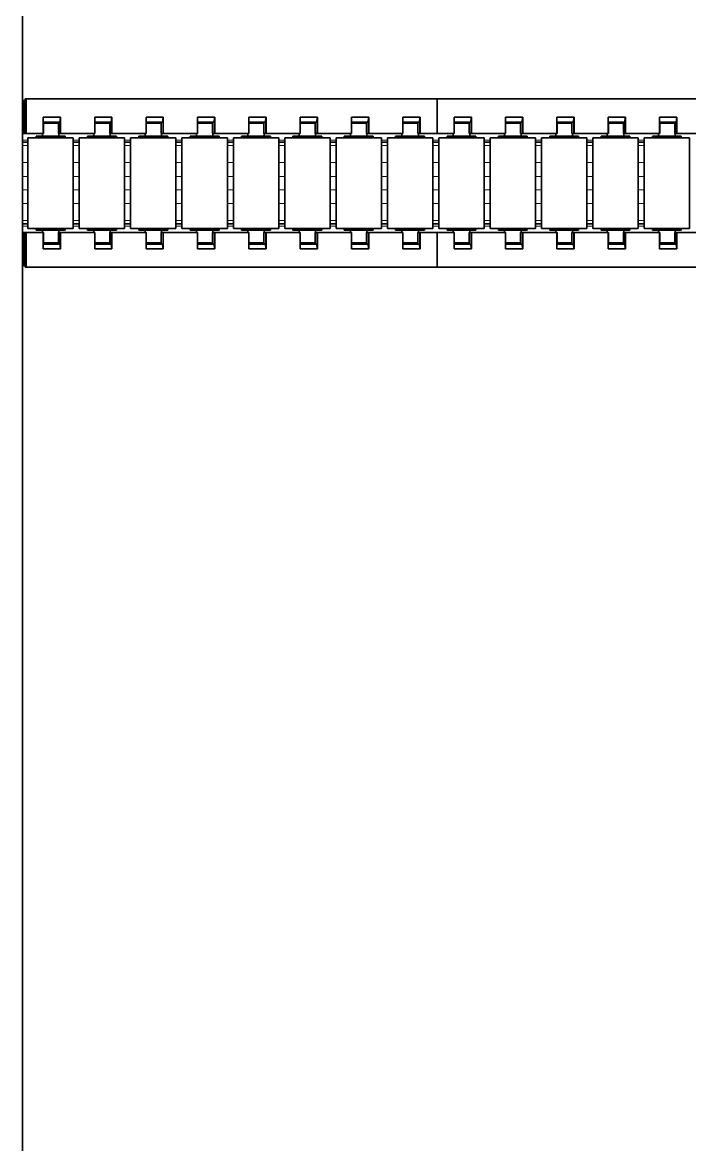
# Model space of a CAD drawing. Header units: inches. Extents: x 185496 to 352137, y 107182 to 179410.
# Drawn here: x 244430.2 to 244592, y 155092 to 155363.9 of the extents above; entities that cross this region are included whole.
import ezdxf

# ---------------------------------------------------------------- set-up
doc = ezdxf.new("R2010")
doc.units = ezdxf.units.IN
doc.header["$MEASUREMENT"] = 0

# ---------------------------------------------------------------- blocks, each defined once
blk = doc.blocks.new('liaojia')
at = {"color": 7, "lineweight": 35, "ltscale": 0.249049}
for p, q in [((799665.87, -280442.42), (799665.87, -280542.04)), ((799706.67, -280542.04), (799706.67, -280442.42)), ((799665.87, -280542.04), (799665.87, -280641.66)), ((799706.67, -280641.66), (799706.67, -280542.04))]:
    blk.add_line(p, q, dxfattribs=at)
at = {"color": 7, "lineweight": 35, "ltscale": 0.020671}
for p, q in [((799674.27, -280475.64), (799674.27, -280483.91)), ((799698.27, -280483.91), (799698.27, -280475.64)), ((799674.27, -280488.1), (799674.27, -280496.36)), ((799698.27, -280496.36), (799698.27, -280488.1)), ((799674.27, -280500.55), (799674.27, -280508.82)), ((799698.27, -280508.82), (799698.27, -280500.55)), ((799674.27, -280513), (799674.27, -280521.27)), ((799698.27, -280521.27), (799698.27, -280513)), ((799674.27, -280525.45), (799674.27, -280533.72)), ((799698.27, -280533.72), (799698.27, -280525.45)), ((799674.27, -280550.36), (799674.27, -280558.63)), ((799698.27, -280558.63), (799698.27, -280550.36)), ((799674.27, -280562.81), (799674.27, -280571.08)), ((799698.27, -280571.08), (799698.27, -280562.81)), ((799674.27, -280575.26), (799674.27, -280583.53)), ((799698.27, -280583.53), (799698.27, -280575.26)), ((799674.27, -280587.72), (799674.27, -280595.98)), ((799698.27, -280595.98), (799698.27, -280587.72)), ((799674.27, -280600.17), (799674.27, -280608.44)), ((799698.27, -280608.44), (799698.27, -280600.17)), ((799674.27, -280612.62), (799674.27, -280620.89)), ((799698.27, -280620.89), (799698.27, -280612.62)), ((799674.27, -280625.07), (799674.27, -280633.34)), ((799698.27, -280633.34), (799698.27, -280625.07))]:
    blk.add_line(p, q, dxfattribs=at)
at = {"color": 7, "lineweight": 35, "ltscale": 0.012551}
for p, q in [((799675.27, -280485.86), (799675.27, -280480.84)), ((799697.27, -280480.84), (799697.27, -280485.86)), ((799675.27, -280498.31), (799675.27, -280493.29)), ((799697.27, -280493.29), (799697.27, -280498.31)), ((799675.27, -280610.38), (799675.27, -280605.36)), ((799697.27, -280605.36), (799697.27, -280610.38)), ((799675.27, -280622.83), (799675.27, -280617.81)), ((799697.27, -280617.81), (799697.27, -280622.83))]:
    blk.add_line(p, q, dxfattribs=at)
at = {"color": 7, "lineweight": 35, "ltscale": 0.055}
for p, q in [((799675.27, -280480.84), (799697.27, -280480.84)), ((799675.27, -280491.84), (799697.27, -280491.84)), ((799675.27, -280493.29), (799697.27, -280493.29)), ((799675.27, -280504.29), (799697.27, -280504.29)), ((799675.27, -280505.74), (799697.27, -280505.74)), ((799675.27, -280516.74), (799697.27, -280516.74)), ((799675.27, -280518.19), (799697.27, -280518.19)), ((799675.27, -280529.19), (799697.27, -280529.19)), ((799675.27, -280530.64), (799697.27, -280530.64)), ((799675.27, -280541.64), (799697.27, -280541.64)), ((799675.27, -280543.1), (799697.27, -280543.1)), ((799675.27, -280554.1), (799697.27, -280554.1)), ((799675.27, -280555.55), (799697.27, -280555.55)), ((799675.27, -280566.55), (799697.27, -280566.55)), ((799675.27, -280568), (799697.27, -280568)), ((799675.27, -280579), (799697.27, -280579)), ((799675.27, -280580.45), (799697.27, -280580.45)), ((799675.27, -280591.45), (799697.27, -280591.45)), ((799675.27, -280592.91), (799697.27, -280592.91)), ((799675.27, -280603.91), (799697.27, -280603.91)), ((799675.27, -280605.36), (799697.27, -280605.36)), ((799675.27, -280616.36), (799697.27, -280616.36)), ((799675.27, -280617.81), (799697.27, -280617.81)), ((799675.27, -280628.81), (799697.27, -280628.81)), ((799675.27, -280630.26), (799697.27, -280630.26)), ((799675.27, -280641.26), (799697.27, -280641.26))]:
    blk.add_line(p, q, dxfattribs=at)
at = {"color": 7, "lineweight": 35, "ltscale": 0.007987}
for p, q in [((799674.87, -280486.03), (799674.87, -280482.84)), ((799697.67, -280482.84), (799697.67, -280486.03)), ((799674.87, -280498.48), (799674.87, -280495.29)), ((799697.67, -280495.29), (799697.67, -280498.48)), ((799674.87, -280510.94), (799674.87, -280507.74)), ((799697.67, -280507.74), (799697.67, -280510.94)), ((799674.87, -280523.39), (799674.87, -280520.19)), ((799697.67, -280520.19), (799697.67, -280523.39)), ((799674.87, -280535.84), (799674.87, -280532.65)), ((799697.67, -280532.65), (799697.67, -280535.84)), ((799674.87, -280548.29), (799674.87, -280545.1)), ((799697.67, -280545.1), (799697.67, -280548.29)), ((799674.87, -280560.74), (799674.87, -280557.55)), ((799697.67, -280557.55), (799697.67, -280560.74)), ((799674.87, -280573.2), (799674.87, -280570)), ((799697.67, -280570), (799697.67, -280573.2)), ((799674.87, -280585.65), (799674.87, -280582.45)), ((799697.67, -280582.45), (799697.67, -280585.65)), ((799674.87, -280598.1), (799674.87, -280594.91)), ((799697.67, -280594.91), (799697.67, -280598.1)), ((799674.87, -280610.55), (799674.87, -280607.36)), ((799697.67, -280607.36), (799697.67, -280610.55)), ((799674.87, -280623.01), (799674.87, -280619.81)), ((799697.67, -280619.81), (799697.67, -280623.01))]:
    blk.add_line(p, q, dxfattribs=at)
at = {"color": 7, "lineweight": 35, "ltscale": 0.000999832}
for p, q in [((799674.87, -280482.84), (799675.27, -280482.84)), ((799674.87, -280489.84), (799675.27, -280489.84)), ((799674.87, -280495.29), (799675.27, -280495.29)), ((799674.87, -280502.29), (799675.27, -280502.29)), ((799674.87, -280507.74), (799675.27, -280507.74)), ((799674.87, -280514.74), (799675.27, -280514.74)), ((799674.87, -280520.19), (799675.27, -280520.19)), ((799674.87, -280527.19), (799675.27, -280527.19)), ((799674.87, -280532.65), (799675.27, -280532.65)), ((799674.87, -280539.65), (799675.27, -280539.65)), ((799674.87, -280545.1), (799675.27, -280545.1)), ((799674.87, -280552.1), (799675.27, -280552.1)), ((799674.87, -280557.55), (799675.27, -280557.55)), ((799674.87, -280564.55), (799675.27, -280564.55)), ((799674.87, -280570), (799675.27, -280570)), ((799674.87, -280577), (799675.27, -280577)), ((799674.87, -280582.45), (799675.27, -280582.45)), ((799674.87, -280589.45), (799675.27, -280589.45)), ((799674.87, -280594.91), (799675.27, -280594.91)), ((799674.87, -280601.91), (799675.27, -280601.91)), ((799674.87, -280607.36), (799675.27, -280607.36)), ((799674.87, -280614.36), (799675.27, -280614.36)), ((799674.87, -280619.81), (799675.27, -280619.81)), ((799674.87, -280626.81), (799675.27, -280626.81)), ((799674.87, -280632.26), (799675.27, -280632.26)), ((799674.87, -280639.26), (799675.27, -280639.26))]:
    blk.add_line(p, q, dxfattribs=at)
at = {"color": 7, "lineweight": 35, "ltscale": 0.001}
for p, q in [((799697.27, -280482.84), (799697.67, -280482.84)), ((799697.27, -280489.84), (799697.67, -280489.84)), ((799697.27, -280495.29), (799697.67, -280495.29)), ((799697.27, -280502.29), (799697.67, -280502.29)), ((799697.27, -280507.74), (799697.67, -280507.74)), ((799697.27, -280514.74), (799697.67, -280514.74)), ((799697.27, -280520.19), (799697.67, -280520.19)), ((799697.27, -280527.19), (799697.67, -280527.19)), ((799697.27, -280532.65), (799697.67, -280532.65)), ((799697.27, -280539.65), (799697.67, -280539.65)), ((799697.27, -280545.1), (799697.67, -280545.1)), ((799697.27, -280552.1), (799697.67, -280552.1)), ((799697.27, -280557.55), (799697.67, -280557.55)), ((799697.27, -280564.55), (799697.67, -280564.55)), ((799697.27, -280570), (799697.67, -280570)), ((799697.27, -280577), (799697.67, -280577)), ((799697.27, -280582.45), (799697.67, -280582.45)), ((799697.27, -280589.45), (799697.67, -280589.45)), ((799697.27, -280594.91), (799697.67, -280594.91)), ((799697.27, -280601.91), (799697.67, -280601.91)), ((799697.27, -280607.36), (799697.67, -280607.36)), ((799697.27, -280614.36), (799697.67, -280614.36)), ((799697.27, -280619.81), (799697.67, -280619.81)), ((799697.27, -280626.81), (799697.67, -280626.81)), ((799697.27, -280632.26), (799697.67, -280632.26)), ((799697.27, -280639.26), (799697.67, -280639.26))]:
    blk.add_line(p, q, dxfattribs=at)
at = {"color": 7, "lineweight": 35, "ltscale": 0.002965}
for p, q in [((799670.31, -280483.91), (799671.47, -280484.13)), ((799701.07, -280484.13), (799702.24, -280483.91)), ((799670.31, -280496.36), (799671.47, -280496.58)), ((799701.07, -280496.58), (799702.24, -280496.36)), ((799670.31, -280508.82), (799671.47, -280509.03)), ((799701.07, -280509.03), (799702.24, -280508.82)), ((799670.31, -280521.27), (799671.47, -280521.49)), ((799701.07, -280521.49), (799702.24, -280521.27)), ((799670.31, -280533.72), (799671.47, -280533.94)), ((799701.07, -280533.94), (799702.24, -280533.72)), ((799670.31, -280546.17), (799671.47, -280546.39)), ((799701.07, -280546.39), (799702.24, -280546.17)), ((799670.31, -280558.63), (799671.47, -280558.84)), ((799701.07, -280558.84), (799702.24, -280558.63)), ((799670.31, -280571.08), (799671.47, -280571.3)), ((799701.07, -280571.3), (799702.24, -280571.08)), ((799670.31, -280583.53), (799671.47, -280583.75)), ((799701.07, -280583.75), (799702.24, -280583.53)), ((799670.31, -280595.98), (799671.47, -280596.2)), ((799701.07, -280596.2), (799702.24, -280595.98)), ((799670.31, -280608.44), (799671.47, -280608.65)), ((799701.07, -280608.65), (799702.24, -280608.44)), ((799670.31, -280620.89), (799671.47, -280621.11)), ((799701.07, -280621.11), (799702.24, -280620.89)), ((799670.31, -280633.34), (799671.47, -280633.56)), ((799701.07, -280633.56), (799702.24, -280633.34))]:
    blk.add_line(p, q, dxfattribs=at)
at = {"color": 7, "lineweight": 35, "ltscale": 0.009914}
for p, q in [((799670.31, -280483.91), (799674.27, -280483.91)), ((799698.27, -280483.91), (799702.24, -280483.91)), ((799674.27, -280488.1), (799670.31, -280488.1)), ((799702.24, -280488.1), (799698.27, -280488.1)), ((799670.31, -280496.36), (799674.27, -280496.36)), ((799698.27, -280496.36), (799702.24, -280496.36)), ((799674.27, -280500.55), (799670.31, -280500.55)), ((799702.24, -280500.55), (799698.27, -280500.55)), ((799670.31, -280508.82), (799674.27, -280508.82)), ((799698.27, -280508.82), (799702.24, -280508.82)), ((799674.27, -280513), (799670.31, -280513)), ((799702.24, -280513), (799698.27, -280513)), ((799670.31, -280521.27), (799674.27, -280521.27)), ((799698.27, -280521.27), (799702.24, -280521.27)), ((799674.27, -280525.45), (799670.31, -280525.45)), ((799702.24, -280525.45), (799698.27, -280525.45)), ((799670.31, -280533.72), (799674.27, -280533.72)), ((799698.27, -280533.72), (799702.24, -280533.72)), ((799674.27, -280537.91), (799670.31, -280537.91)), ((799702.24, -280537.91), (799698.27, -280537.91)), ((799670.31, -280546.17), (799674.27, -280546.17)), ((799698.27, -280546.17), (799702.24, -280546.17)), ((799674.27, -280550.36), (799670.31, -280550.36)), ((799702.24, -280550.36), (799698.27, -280550.36)), ((799670.31, -280558.63), (799674.27, -280558.63)), ((799698.27, -280558.63), (799702.24, -280558.63)), ((799674.27, -280562.81), (799670.31, -280562.81)), ((799702.24, -280562.81), (799698.27, -280562.81)), ((799670.31, -280571.08), (799674.27, -280571.08)), ((799698.27, -280571.08), (799702.24, -280571.08)), ((799674.27, -280575.26), (799670.31, -280575.26)), ((799702.24, -280575.26), (799698.27, -280575.26)), ((799670.31, -280583.53), (799674.27, -280583.53)), ((799698.27, -280583.53), (799702.24, -280583.53)), ((799674.27, -280587.72), (799670.31, -280587.72)), ((799702.24, -280587.72), (799698.27, -280587.72)), ((799670.31, -280595.98), (799674.27, -280595.98)), ((799698.27, -280595.98), (799702.24, -280595.98)), ((799674.27, -280600.17), (799670.31, -280600.17)), ((799702.24, -280600.17), (799698.27, -280600.17)), ((799670.31, -280608.44), (799674.27, -280608.44)), ((799698.27, -280608.44), (799702.24, -280608.44)), ((799674.27, -280612.62), (799670.31, -280612.62)), ((799702.24, -280612.62), (799698.27, -280612.62)), ((799670.31, -280620.89), (799674.27, -280620.89)), ((799698.27, -280620.89), (799702.24, -280620.89)), ((799674.27, -280625.07), (799670.31, -280625.07)), ((799702.24, -280625.07), (799698.27, -280625.07)), ((799670.31, -280633.34), (799674.27, -280633.34)), ((799698.27, -280633.34), (799702.24, -280633.34)), ((799674.27, -280637.53), (799670.31, -280637.53)), ((799702.24, -280637.53), (799698.27, -280637.53))]:
    blk.add_line(p, q, dxfattribs=at)
at = {"color": 7, "lineweight": 35, "ltscale": 0.01046}
for p, q in [((799670.31, -280488.1), (799670.31, -280483.91)), ((799702.24, -280483.91), (799702.24, -280488.1)), ((799670.31, -280500.55), (799670.31, -280496.36)), ((799702.24, -280496.36), (799702.24, -280500.55)), ((799670.31, -280513), (799670.31, -280508.82)), ((799702.24, -280508.82), (799702.24, -280513)), ((799670.31, -280525.45), (799670.31, -280521.27)), ((799702.24, -280521.27), (799702.24, -280525.45)), ((799670.31, -280537.91), (799670.31, -280533.72)), ((799702.24, -280533.72), (799702.24, -280537.91)), ((799670.31, -280550.36), (799670.31, -280546.17)), ((799702.24, -280546.17), (799702.24, -280550.36)), ((799670.31, -280562.81), (799670.31, -280558.63)), ((799702.24, -280558.63), (799702.24, -280562.81)), ((799670.31, -280575.26), (799670.31, -280571.08)), ((799702.24, -280571.08), (799702.24, -280575.26)), ((799670.31, -280587.72), (799670.31, -280583.53)), ((799702.24, -280583.53), (799702.24, -280587.72)), ((799670.31, -280600.17), (799670.31, -280595.98)), ((799702.24, -280595.98), (799702.24, -280600.17)), ((799670.31, -280612.62), (799670.31, -280608.44)), ((799702.24, -280608.44), (799702.24, -280612.62)), ((799670.31, -280625.07), (799670.31, -280620.89)), ((799702.24, -280620.89), (799702.24, -280625.07)), ((799670.31, -280637.53), (799670.31, -280633.34)), ((799702.24, -280633.34), (799702.24, -280637.53))]:
    blk.add_line(p, q, dxfattribs=at)
at = {"color": 7, "lineweight": 35, "ltscale": 0.007}
for p, q in [((799671.47, -280483.99), (799674.27, -280483.99)), ((799671.47, -280484.44), (799674.27, -280484.44)), ((799698.27, -280483.99), (799701.07, -280483.99)), ((799701.07, -280484.44), (799698.27, -280484.44)), ((799671.47, -280488.08), (799674.27, -280488.08)), ((799701.07, -280488.08), (799698.27, -280488.08)), ((799671.47, -280496.44), (799674.27, -280496.44)), ((799671.47, -280496.89), (799674.27, -280496.89)), ((799698.27, -280496.44), (799701.07, -280496.44)), ((799701.07, -280496.89), (799698.27, -280496.89)), ((799671.47, -280500.53), (799674.27, -280500.53)), ((799701.07, -280500.53), (799698.27, -280500.53)), ((799671.47, -280508.89), (799674.27, -280508.89)), ((799671.47, -280509.35), (799674.27, -280509.35)), ((799698.27, -280508.89), (799701.07, -280508.89)), ((799701.07, -280509.35), (799698.27, -280509.35)), ((799671.47, -280512.98), (799674.27, -280512.98)), ((799701.07, -280512.98), (799698.27, -280512.98)), ((799671.47, -280521.34), (799674.27, -280521.34)), ((799698.27, -280521.34), (799701.07, -280521.34)), ((799671.47, -280521.8), (799674.27, -280521.8)), ((799701.07, -280521.8), (799698.27, -280521.8)), ((799671.47, -280525.44), (799674.27, -280525.44)), ((799701.07, -280525.44), (799698.27, -280525.44)), ((799671.47, -280533.8), (799674.27, -280533.8)), ((799671.47, -280534.25), (799674.27, -280534.25)), ((799698.27, -280533.8), (799701.07, -280533.8)), ((799701.07, -280534.25), (799698.27, -280534.25)), ((799671.47, -280537.89), (799674.27, -280537.89)), ((799698.27, -280537.89), (799701.07, -280537.89)), ((799671.47, -280546.25), (799674.27, -280546.25)), ((799674.27, -280546.7), (799671.47, -280546.7)), ((799698.27, -280546.25), (799701.07, -280546.25)), ((799701.07, -280546.7), (799698.27, -280546.7)), ((799671.47, -280550.34), (799674.27, -280550.34)), ((799701.07, -280550.34), (799698.27, -280550.34)), ((799671.47, -280558.7), (799674.27, -280558.7)), ((799671.47, -280559.16), (799674.27, -280559.16)), ((799698.27, -280558.7), (799701.07, -280558.7)), ((799701.07, -280559.16), (799698.27, -280559.16)), ((799671.47, -280562.79), (799674.27, -280562.79)), ((799701.07, -280562.79), (799698.27, -280562.79)), ((799671.47, -280571.15), (799674.27, -280571.15)), ((799671.47, -280571.61), (799674.27, -280571.61)), ((799698.27, -280571.15), (799701.07, -280571.15)), ((799701.07, -280571.61), (799698.27, -280571.61)), ((799671.47, -280575.25), (799674.27, -280575.25)), ((799701.07, -280575.25), (799698.27, -280575.25)), ((799671.47, -280583.61), (799674.27, -280583.61)), ((799671.47, -280584.06), (799674.27, -280584.06)), ((799698.27, -280583.61), (799701.07, -280583.61)), ((799701.07, -280584.06), (799698.27, -280584.06)), ((799671.47, -280587.7), (799674.27, -280587.7)), ((799701.07, -280587.7), (799698.27, -280587.7)), ((799671.47, -280596.06), (799674.27, -280596.06)), ((799671.47, -280596.51), (799674.27, -280596.51)), ((799698.27, -280596.06), (799701.07, -280596.06)), ((799701.07, -280596.51), (799698.27, -280596.51)), ((799671.47, -280600.15), (799674.27, -280600.15)), ((799701.07, -280600.15), (799698.27, -280600.15)), ((799671.47, -280608.51), (799674.27, -280608.51)), ((799698.27, -280608.51), (799701.07, -280608.51)), ((799671.47, -280608.97), (799674.27, -280608.97)), ((799701.07, -280608.97), (799698.27, -280608.97)), ((799671.47, -280612.6), (799674.27, -280612.6)), ((799701.07, -280612.6), (799698.27, -280612.6)), ((799671.47, -280620.96), (799674.27, -280620.96)), ((799671.47, -280621.42), (799674.27, -280621.42)), ((799698.27, -280620.96), (799701.07, -280620.96)), ((799701.07, -280621.42), (799698.27, -280621.42)), ((799671.47, -280625.06), (799674.27, -280625.06)), ((799701.07, -280625.06), (799698.27, -280625.06)), ((799671.47, -280633.42), (799674.27, -280633.42)), ((799671.47, -280633.87), (799674.27, -280633.87)), ((799698.27, -280633.42), (799701.07, -280633.42)), ((799701.07, -280633.87), (799698.27, -280633.87)), ((799671.47, -280637.51), (799674.27, -280637.51)), ((799698.27, -280637.51), (799701.07, -280637.51))]:
    blk.add_line(p, q, dxfattribs=at)
at = {"color": 7, "lineweight": 35, "ltscale": 0.000893974}
for p, q in [((799671.47, -280484.34), (799671.47, -280483.99)), ((799701.07, -280483.99), (799701.07, -280484.34)), ((799671.47, -280521.7), (799671.47, -280521.34)), ((799701.07, -280521.34), (799701.07, -280521.7)), ((799671.47, -280596.42), (799671.47, -280596.06)), ((799701.07, -280596.06), (799701.07, -280596.42))]:
    blk.add_line(p, q, dxfattribs=at)
at = {"color": 7, "lineweight": 35, "ltscale": 0.000356865}
for p, q in [((799671.47, -280484.13), (799671.47, -280483.99)), ((799671.47, -280496.58), (799671.47, -280496.44)), ((799671.47, -280521.49), (799671.47, -280521.34)), ((799671.47, -280533.94), (799671.47, -280533.8)), ((799671.47, -280571.3), (799671.47, -280571.15)), ((799671.47, -280596.2), (799671.47, -280596.06))]:
    blk.add_line(p, q, dxfattribs=at)
at = {"color": 7, "lineweight": 35, "ltscale": 0.000537109}
for p, q in [((799671.47, -280484.13), (799671.47, -280484.34)), ((799671.47, -280509.03), (799671.47, -280509.25)), ((799671.47, -280521.49), (799671.47, -280521.7)), ((799671.47, -280546.61), (799671.47, -280546.39)), ((799671.47, -280558.84), (799671.47, -280559.06)), ((799671.47, -280583.75), (799671.47, -280583.96)), ((799671.47, -280596.2), (799671.47, -280596.42)), ((799671.47, -280608.65), (799671.47, -280608.87)), ((799671.47, -280621.11), (799671.47, -280621.32))]:
    blk.add_line(p, q, dxfattribs=at)
at = {"color": 7, "lineweight": 35, "ltscale": 0.009386}
for p, q in [((799671.47, -280484.34), (799671.47, -280488.1)), ((799701.07, -280488.1), (799701.07, -280484.34)), ((799671.47, -280496.8), (799671.47, -280500.55)), ((799701.07, -280500.55), (799701.07, -280496.8)), ((799671.47, -280509.25), (799671.47, -280513)), ((799701.07, -280513), (799701.07, -280509.25)), ((799671.47, -280521.7), (799671.47, -280525.46)), ((799701.07, -280525.46), (799701.07, -280521.7)), ((799671.47, -280534.15), (799671.47, -280537.91)), ((799701.07, -280537.91), (799701.07, -280534.15)), ((799671.47, -280546.61), (799671.47, -280550.36)), ((799701.07, -280550.36), (799701.07, -280546.61)), ((799671.47, -280559.06), (799671.47, -280562.81)), ((799701.07, -280562.81), (799701.07, -280559.06)), ((799671.47, -280571.51), (799671.47, -280575.27)), ((799701.07, -280575.27), (799701.07, -280571.51)), ((799671.47, -280583.96), (799671.47, -280587.72)), ((799701.07, -280587.72), (799701.07, -280583.96)), ((799671.47, -280596.42), (799671.47, -280600.17)), ((799701.07, -280600.17), (799701.07, -280596.42)), ((799671.47, -280608.87), (799671.47, -280612.62)), ((799701.07, -280612.62), (799701.07, -280608.87)), ((799671.47, -280621.32), (799671.47, -280625.08)), ((799701.07, -280625.08), (799701.07, -280621.32)), ((799671.47, -280633.77), (799671.47, -280637.53)), ((799701.07, -280637.53), (799701.07, -280633.77))]:
    blk.add_line(p, q, dxfattribs=at)
at = {"color": 7, "lineweight": 35, "ltscale": 0.005168}
for p, q in [((799671.77, -280486.51), (799671.77, -280484.44)), ((799671.77, -280498.96), (799671.77, -280496.89)), ((799671.77, -280511.41), (799671.77, -280509.35)), ((799671.77, -280523.87), (799671.77, -280521.8)), ((799671.77, -280536.32), (799671.77, -280534.25)), ((799671.77, -280548.77), (799671.77, -280546.7)), ((799671.77, -280561.22), (799671.77, -280559.16)), ((799671.77, -280573.68), (799671.77, -280571.61)), ((799671.77, -280586.13), (799671.77, -280584.06)), ((799671.77, -280598.58), (799671.77, -280596.51)), ((799671.77, -280611.03), (799671.77, -280608.97)), ((799671.77, -280623.49), (799671.77, -280621.42)), ((799671.77, -280635.94), (799671.77, -280633.87))]:
    blk.add_line(p, q, dxfattribs=at)
at = {"color": 7, "lineweight": 35, "ltscale": 0.004297}
for p, q in [((799671.77, -280486.16), (799671.77, -280484.44)), ((799700.77, -280484.44), (799700.77, -280486.16)), ((799671.77, -280498.61), (799671.77, -280496.89)), ((799700.77, -280496.89), (799700.77, -280498.61)), ((799671.77, -280511.07), (799671.77, -280509.35)), ((799700.77, -280509.35), (799700.77, -280511.07)), ((799671.77, -280523.52), (799671.77, -280521.8)), ((799700.77, -280521.8), (799700.77, -280523.52)), ((799671.77, -280535.97), (799671.77, -280534.25)), ((799700.77, -280534.25), (799700.77, -280535.97)), ((799671.77, -280548.42), (799671.77, -280546.7)), ((799700.77, -280546.7), (799700.77, -280548.42)), ((799671.77, -280560.88), (799671.77, -280559.16)), ((799700.77, -280559.16), (799700.77, -280560.88)), ((799671.77, -280573.33), (799671.77, -280571.61)), ((799700.77, -280571.61), (799700.77, -280573.33)), ((799671.77, -280585.78), (799671.77, -280584.06)), ((799700.77, -280584.06), (799700.77, -280585.78)), ((799671.77, -280598.23), (799671.77, -280596.51)), ((799700.77, -280596.51), (799700.77, -280598.23)), ((799671.77, -280610.69), (799671.77, -280608.97)), ((799700.77, -280608.97), (799700.77, -280610.69)), ((799671.77, -280623.14), (799671.77, -280621.42)), ((799700.77, -280621.42), (799700.77, -280623.14)), ((799671.77, -280635.59), (799671.77, -280633.87)), ((799700.77, -280633.87), (799700.77, -280635.59))]:
    blk.add_line(p, q, dxfattribs=at)
at = {"color": 7, "lineweight": 35, "ltscale": 0.004796}
for p, q in [((799671.77, -280488.08), (799671.77, -280486.16)), ((799700.77, -280486.16), (799700.77, -280488.08)), ((799671.77, -280500.53), (799671.77, -280498.61)), ((799700.77, -280498.61), (799700.77, -280500.53)), ((799671.77, -280525.44), (799671.77, -280523.52)), ((799700.77, -280523.52), (799700.77, -280525.44)), ((799671.77, -280537.89), (799671.77, -280535.97)), ((799700.77, -280535.97), (799700.77, -280537.89)), ((799671.77, -280550.34), (799671.77, -280548.42)), ((799700.77, -280548.42), (799700.77, -280550.34)), ((799671.77, -280562.79), (799671.77, -280560.88)), ((799700.77, -280560.88), (799700.77, -280562.79)), ((799671.77, -280575.25), (799671.77, -280573.33)), ((799700.77, -280573.33), (799700.77, -280575.25)), ((799671.77, -280587.7), (799671.77, -280585.78)), ((799700.77, -280585.78), (799700.77, -280587.7)), ((799671.77, -280600.15), (799671.77, -280598.23)), ((799700.77, -280598.23), (799700.77, -280600.15)), ((799671.77, -280637.51), (799671.77, -280635.59)), ((799700.77, -280635.59), (799700.77, -280637.51))]:
    blk.add_line(p, q, dxfattribs=at)
at = {"color": 7, "lineweight": 35, "ltscale": 0.000187874}
for p, q in [((799674.27, -280483.99), (799674.27, -280483.91)), ((799698.27, -280483.99), (799698.27, -280483.91)), ((799674.27, -280496.44), (799674.27, -280496.36)), ((799698.27, -280496.44), (799698.27, -280496.36)), ((799674.27, -280521.34), (799674.27, -280521.27)), ((799698.27, -280521.34), (799698.27, -280521.27)), ((799674.27, -280533.8), (799674.27, -280533.72)), ((799698.27, -280533.8), (799698.27, -280533.72)), ((799674.27, -280571.15), (799674.27, -280571.08)), ((799698.27, -280571.15), (799698.27, -280571.08)), ((799674.27, -280583.61), (799674.27, -280583.53)), ((799698.27, -280583.61), (799698.27, -280583.53)), ((799674.27, -280596.06), (799674.27, -280595.98)), ((799698.27, -280596.06), (799698.27, -280595.98))]:
    blk.add_line(p, q, dxfattribs=at)
at = {"color": 7, "lineweight": 35, "ltscale": 0.001138}
for p, q in [((799674.27, -280483.99), (799674.27, -280484.44)), ((799698.27, -280484.44), (799698.27, -280483.99)), ((799674.27, -280496.44), (799674.27, -280496.89)), ((799698.27, -280496.89), (799698.27, -280496.44)), ((799674.27, -280508.89), (799674.27, -280509.35)), ((799698.27, -280509.35), (799698.27, -280508.89)), ((799674.27, -280521.34), (799674.27, -280521.8)), ((799698.27, -280521.8), (799698.27, -280521.34)), ((799674.27, -280533.8), (799674.27, -280534.25)), ((799698.27, -280534.25), (799698.27, -280533.8)), ((799674.27, -280546.25), (799674.27, -280546.7)), ((799698.27, -280546.7), (799698.27, -280546.25)), ((799674.27, -280558.7), (799674.27, -280559.16)), ((799698.27, -280559.16), (799698.27, -280558.7)), ((799674.27, -280571.15), (799674.27, -280571.61)), ((799698.27, -280571.61), (799698.27, -280571.15)), ((799674.27, -280583.61), (799674.27, -280584.06)), ((799698.27, -280584.06), (799698.27, -280583.61)), ((799674.27, -280596.06), (799674.27, -280596.51)), ((799698.27, -280596.51), (799698.27, -280596.06)), ((799674.27, -280608.51), (799674.27, -280608.97)), ((799698.27, -280608.97), (799698.27, -280608.51)), ((799674.27, -280633.42), (799674.27, -280633.87)), ((799698.27, -280633.87), (799698.27, -280633.42))]:
    blk.add_line(p, q, dxfattribs=at)
at = {"color": 7, "lineweight": 35, "ltscale": 0.0015}
for p, q in [((799674.27, -280484.34), (799674.87, -280484.34)), ((799697.67, -280484.34), (799698.27, -280484.34)), ((799674.27, -280488.34), (799674.87, -280488.34)), ((799697.67, -280488.34), (799698.27, -280488.34)), ((799674.27, -280496.79), (799674.87, -280496.79)), ((799697.67, -280496.79), (799698.27, -280496.79)), ((799674.27, -280500.79), (799674.87, -280500.79)), ((799697.67, -280500.79), (799698.27, -280500.79)), ((799674.27, -280509.24), (799674.87, -280509.24)), ((799697.67, -280509.24), (799698.27, -280509.24)), ((799674.27, -280513.24), (799674.87, -280513.24)), ((799697.67, -280513.24), (799698.27, -280513.24)), ((799674.27, -280521.69), (799674.87, -280521.69)), ((799697.67, -280521.69), (799698.27, -280521.69)), ((799674.27, -280525.69), (799674.87, -280525.69)), ((799697.67, -280525.69), (799698.27, -280525.69)), ((799674.27, -280534.14), (799674.87, -280534.14)), ((799697.67, -280534.14), (799698.27, -280534.14)), ((799674.27, -280538.14), (799674.87, -280538.14)), ((799697.67, -280538.14), (799698.27, -280538.14)), ((799674.27, -280546.6), (799674.87, -280546.6)), ((799697.67, -280546.6), (799698.27, -280546.6)), ((799674.27, -280550.6), (799674.87, -280550.6)), ((799697.67, -280550.6), (799698.27, -280550.6)), ((799674.27, -280559.05), (799674.87, -280559.05)), ((799697.67, -280559.05), (799698.27, -280559.05)), ((799674.27, -280563.05), (799674.87, -280563.05)), ((799697.67, -280563.05), (799698.27, -280563.05)), ((799674.27, -280571.5), (799674.87, -280571.5)), ((799697.67, -280571.5), (799698.27, -280571.5)), ((799674.27, -280575.5), (799674.87, -280575.5)), ((799697.67, -280575.5), (799698.27, -280575.5)), ((799674.27, -280583.95), (799674.87, -280583.95)), ((799697.67, -280583.95), (799698.27, -280583.95)), ((799674.27, -280587.95), (799674.87, -280587.95)), ((799697.67, -280587.95), (799698.27, -280587.95)), ((799674.27, -280596.41), (799674.87, -280596.41)), ((799697.67, -280596.41), (799698.27, -280596.41)), ((799674.27, -280600.41), (799674.87, -280600.41)), ((799697.67, -280600.41), (799698.27, -280600.41)), ((799674.27, -280608.86), (799674.87, -280608.86)), ((799697.67, -280608.86), (799698.27, -280608.86)), ((799674.27, -280612.86), (799674.87, -280612.86)), ((799697.67, -280612.86), (799698.27, -280612.86)), ((799674.27, -280621.31), (799674.87, -280621.31)), ((799697.67, -280621.31), (799698.27, -280621.31)), ((799674.27, -280625.31), (799674.87, -280625.31)), ((799697.67, -280625.31), (799698.27, -280625.31)), ((799674.27, -280633.76), (799674.87, -280633.76)), ((799697.67, -280633.76), (799698.27, -280633.76)), ((799674.27, -280637.76), (799674.87, -280637.76)), ((799697.67, -280637.76), (799698.27, -280637.76))]:
    blk.add_line(p, q, dxfattribs=at)
at = {"color": 7, "lineweight": 35, "ltscale": 0.009513}
for p, q in [((799674.87, -280489.84), (799674.87, -280486.03)), ((799697.67, -280489.84), (799697.67, -280486.03)), ((799674.87, -280502.29), (799674.87, -280498.48)), ((799697.67, -280502.29), (799697.67, -280498.48)), ((799674.87, -280514.74), (799674.87, -280510.94)), ((799697.67, -280514.74), (799697.67, -280510.94)), ((799674.87, -280527.19), (799674.87, -280523.39)), ((799697.67, -280527.19), (799697.67, -280523.39)), ((799674.87, -280539.65), (799674.87, -280535.84)), ((799697.67, -280539.65), (799697.67, -280535.84)), ((799674.87, -280552.1), (799674.87, -280548.29)), ((799697.67, -280552.1), (799697.67, -280548.29)), ((799674.87, -280564.55), (799674.87, -280560.74)), ((799697.67, -280564.55), (799697.67, -280560.74)), ((799674.87, -280577), (799674.87, -280573.2)), ((799697.67, -280577), (799697.67, -280573.2)), ((799674.87, -280589.45), (799674.87, -280585.65)), ((799697.67, -280589.45), (799697.67, -280585.65)), ((799674.87, -280601.91), (799674.87, -280598.1)), ((799697.67, -280601.91), (799697.67, -280598.1)), ((799674.87, -280614.36), (799674.87, -280610.55)), ((799697.67, -280614.36), (799697.67, -280610.55)), ((799674.87, -280626.81), (799674.87, -280623.01)), ((799697.67, -280626.81), (799697.67, -280623.01))]:
    blk.add_line(p, q, dxfattribs=at)
at = {"color": 7, "lineweight": 35, "ltscale": 0.014948}
for p, q in [((799675.27, -280491.84), (799675.27, -280485.86)), ((799697.27, -280485.86), (799697.27, -280491.84)), ((799675.27, -280504.29), (799675.27, -280498.31)), ((799697.27, -280498.31), (799697.27, -280504.29)), ((799675.27, -280516.74), (799675.27, -280510.76)), ((799697.27, -280510.76), (799697.27, -280516.74)), ((799675.27, -280529.19), (799675.27, -280523.21)), ((799697.27, -280523.21), (799697.27, -280529.19)), ((799675.27, -280541.64), (799675.27, -280535.67)), ((799697.27, -280535.67), (799697.27, -280541.64)), ((799675.27, -280554.1), (799675.27, -280548.12)), ((799697.27, -280548.12), (799697.27, -280554.1)), ((799675.27, -280566.55), (799675.27, -280560.57)), ((799697.27, -280560.57), (799697.27, -280566.55)), ((799675.27, -280579), (799675.27, -280573.02)), ((799697.27, -280573.02), (799697.27, -280579)), ((799675.27, -280591.45), (799675.27, -280585.48)), ((799697.27, -280585.48), (799697.27, -280591.45)), ((799675.27, -280603.91), (799675.27, -280597.93)), ((799697.27, -280597.93), (799697.27, -280603.91)), ((799675.27, -280616.36), (799675.27, -280610.38)), ((799697.27, -280610.38), (799697.27, -280616.36)), ((799675.27, -280628.81), (799675.27, -280622.83)), ((799697.27, -280622.83), (799697.27, -280628.81)), ((799675.27, -280641.26), (799675.27, -280635.29)), ((799697.27, -280635.29), (799697.27, -280641.26))]:
    blk.add_line(p, q, dxfattribs=at)
at = {"color": 7, "lineweight": 35, "ltscale": 0.000243568}
for p, q in [((799701.07, -280484.44), (799701.07, -280484.34)), ((799701.07, -280521.8), (799701.07, -280521.7))]:
    blk.add_line(p, q, dxfattribs=at)
at = {"color": 7, "lineweight": 13, "ltscale": 0.009093}
for p, q in [((799701.07, -280488.08), (799701.07, -280484.44)), ((799701.07, -280500.53), (799701.07, -280496.89)), ((799701.07, -280512.98), (799701.07, -280509.35)), ((799701.07, -280525.44), (799701.07, -280521.8)), ((799701.07, -280537.89), (799701.07, -280534.25)), ((799701.07, -280550.34), (799701.07, -280546.7)), ((799701.07, -280562.79), (799701.07, -280559.16)), ((799701.07, -280575.25), (799701.07, -280571.61)), ((799701.07, -280587.7), (799701.07, -280584.06)), ((799701.07, -280600.15), (799701.07, -280596.51)), ((799701.07, -280612.6), (799701.07, -280608.97)), ((799701.07, -280625.06), (799701.07, -280621.42)), ((799701.07, -280637.51), (799701.07, -280633.87))]:
    blk.add_line(p, q, dxfattribs=at)
at = {"color": 7, "lineweight": 35, "ltscale": 0.003925}
for p, q in [((799671.77, -280488.08), (799671.77, -280486.51)), ((799671.77, -280500.53), (799671.77, -280498.96)), ((799671.77, -280512.98), (799671.77, -280511.41)), ((799671.77, -280525.44), (799671.77, -280523.87)), ((799671.77, -280537.89), (799671.77, -280536.32)), ((799671.77, -280550.34), (799671.77, -280548.77)), ((799671.77, -280562.79), (799671.77, -280561.22)), ((799671.77, -280575.25), (799671.77, -280573.68)), ((799671.77, -280587.7), (799671.77, -280586.13)), ((799671.77, -280600.15), (799671.77, -280598.58)), ((799671.77, -280612.6), (799671.77, -280611.03)), ((799671.77, -280625.06), (799671.77, -280623.49)), ((799671.77, -280637.51), (799671.77, -280635.94))]:
    blk.add_line(p, q, dxfattribs=at)
at = {"color": 7, "lineweight": 35, "ltscale": 4.13895e-05}
for p, q in [((799674.27, -280488.08), (799674.27, -280488.1)), ((799698.27, -280488.1), (799698.27, -280488.08)), ((799701.07, -280488.08), (799701.07, -280488.1)), ((799674.27, -280525.44), (799674.27, -280525.45)), ((799698.27, -280525.45), (799698.27, -280525.44)), ((799701.07, -280525.44), (799701.07, -280525.45)), ((799674.27, -280550.34), (799674.27, -280550.36)), ((799698.27, -280550.36), (799698.27, -280550.34)), ((799701.07, -280550.34), (799701.07, -280550.36)), ((799674.27, -280587.7), (799674.27, -280587.72)), ((799698.27, -280587.72), (799698.27, -280587.7)), ((799701.07, -280587.7), (799701.07, -280587.72)), ((799674.27, -280600.15), (799674.27, -280600.17)), ((799698.27, -280600.17), (799698.27, -280600.15)), ((799701.07, -280600.15), (799701.07, -280600.17))]:
    blk.add_line(p, q, dxfattribs=at)
at = {"color": 7, "lineweight": 13, "ltscale": 0.003631}
for p, q in [((799675.87, -280493.29), (799675.87, -280491.84)), ((799677.19, -280493.29), (799677.19, -280491.84)), ((799681.31, -280493.29), (799681.31, -280491.84)), ((799684.67, -280493.29), (799684.67, -280491.84)), ((799687.88, -280493.29), (799687.88, -280491.84)), ((799691.24, -280493.29), (799691.24, -280491.84)), ((799695.36, -280493.29), (799695.36, -280491.84)), ((799696.67, -280493.29), (799696.67, -280491.84)), ((799675.87, -280505.74), (799675.87, -280504.29)), ((799677.19, -280505.74), (799677.19, -280504.29)), ((799681.31, -280505.74), (799681.31, -280504.29)), ((799684.67, -280505.74), (799684.67, -280504.29)), ((799687.88, -280505.74), (799687.88, -280504.29)), ((799691.24, -280505.74), (799691.24, -280504.29)), ((799695.36, -280505.74), (799695.36, -280504.29)), ((799696.67, -280505.74), (799696.67, -280504.29)), ((799675.87, -280518.19), (799675.87, -280516.74)), ((799677.19, -280518.19), (799677.19, -280516.74)), ((799681.31, -280518.19), (799681.31, -280516.74)), ((799684.67, -280518.19), (799684.67, -280516.74)), ((799687.88, -280518.19), (799687.88, -280516.74)), ((799691.24, -280518.19), (799691.24, -280516.74)), ((799695.36, -280518.19), (799695.36, -280516.74)), ((799696.67, -280518.19), (799696.67, -280516.74)), ((799675.87, -280530.64), (799675.87, -280529.19)), ((799677.19, -280530.64), (799677.19, -280529.19)), ((799681.31, -280530.64), (799681.31, -280529.19)), ((799684.67, -280530.64), (799684.67, -280529.19)), ((799687.88, -280530.64), (799687.88, -280529.19)), ((799691.24, -280530.64), (799691.24, -280529.19)), ((799695.36, -280530.64), (799695.36, -280529.19)), ((799696.67, -280530.64), (799696.67, -280529.19)), ((799675.87, -280543.1), (799675.87, -280541.64)), ((799677.19, -280543.1), (799677.19, -280541.64)), ((799681.31, -280543.1), (799681.31, -280541.64)), ((799684.67, -280543.1), (799684.67, -280541.64)), ((799687.88, -280543.1), (799687.88, -280541.64)), ((799691.24, -280543.1), (799691.24, -280541.64)), ((799695.36, -280543.1), (799695.36, -280541.64)), ((799696.67, -280543.1), (799696.67, -280541.64)), ((799675.87, -280555.55), (799675.87, -280554.1)), ((799677.19, -280555.55), (799677.19, -280554.1)), ((799681.31, -280555.55), (799681.31, -280554.1)), ((799684.67, -280555.55), (799684.67, -280554.1)), ((799687.88, -280555.55), (799687.88, -280554.1)), ((799691.24, -280555.55), (799691.24, -280554.1)), ((799695.36, -280555.55), (799695.36, -280554.1)), ((799696.67, -280555.55), (799696.67, -280554.1)), ((799675.87, -280568), (799675.87, -280566.55)), ((799677.19, -280568), (799677.19, -280566.55)), ((799681.31, -280568), (799681.31, -280566.55)), ((799684.67, -280568), (799684.67, -280566.55)), ((799687.88, -280568), (799687.88, -280566.55)), ((799691.24, -280568), (799691.24, -280566.55)), ((799695.36, -280568), (799695.36, -280566.55)), ((799696.67, -280568), (799696.67, -280566.55)), ((799675.87, -280580.45), (799675.87, -280579)), ((799677.19, -280580.45), (799677.19, -280579)), ((799681.31, -280580.45), (799681.31, -280579)), ((799684.67, -280580.45), (799684.67, -280579)), ((799687.88, -280580.45), (799687.88, -280579)), ((799691.24, -280580.45), (799691.24, -280579)), ((799695.36, -280580.45), (799695.36, -280579)), ((799696.67, -280580.45), (799696.67, -280579)), ((799675.87, -280592.91), (799675.87, -280591.45)), ((799677.19, -280592.91), (799677.19, -280591.45)), ((799681.31, -280592.91), (799681.31, -280591.45)), ((799684.67, -280592.91), (799684.67, -280591.45)), ((799687.88, -280592.91), (799687.88, -280591.45)), ((799691.24, -280592.91), (799691.24, -280591.45)), ((799695.36, -280592.91), (799695.36, -280591.45)), ((799696.67, -280592.91), (799696.67, -280591.45)), ((799675.87, -280605.36), (799675.87, -280603.91)), ((799677.19, -280605.36), (799677.19, -280603.91)), ((799681.31, -280605.36), (799681.31, -280603.91)), ((799684.67, -280605.36), (799684.67, -280603.91)), ((799687.88, -280605.36), (799687.88, -280603.91)), ((799691.24, -280605.36), (799691.24, -280603.91)), ((799695.36, -280605.36), (799695.36, -280603.91)), ((799696.67, -280605.36), (799696.67, -280603.91)), ((799675.87, -280617.81), (799675.87, -280616.36)), ((799677.19, -280617.81), (799677.19, -280616.36)), ((799681.31, -280617.81), (799681.31, -280616.36)), ((799684.67, -280617.81), (799684.67, -280616.36)), ((799687.88, -280617.81), (799687.88, -280616.36)), ((799691.24, -280617.81), (799691.24, -280616.36)), ((799695.36, -280617.81), (799695.36, -280616.36)), ((799696.67, -280617.81), (799696.67, -280616.36)), ((799675.87, -280630.26), (799675.87, -280628.81)), ((799677.19, -280630.26), (799677.19, -280628.81)), ((799681.31, -280630.26), (799681.31, -280628.81)), ((799684.67, -280630.26), (799684.67, -280628.81)), ((799687.88, -280630.26), (799687.88, -280628.81)), ((799691.24, -280630.26), (799691.24, -280628.81)), ((799695.36, -280630.26), (799695.36, -280628.81)), ((799696.67, -280630.26), (799696.67, -280628.81))]:
    blk.add_line(p, q, dxfattribs=at)
at = {"color": 7, "lineweight": 35, "ltscale": 0.003631}
for p, q in [((799676.37, -280493.29), (799676.37, -280491.84)), ((799696.17, -280493.29), (799696.17, -280491.84)), ((799676.37, -280505.74), (799676.37, -280504.29)), ((799696.17, -280505.74), (799696.17, -280504.29)), ((799676.37, -280518.19), (799676.37, -280516.74)), ((799696.17, -280518.19), (799696.17, -280516.74)), ((799676.37, -280530.64), (799676.37, -280529.19)), ((799696.17, -280530.64), (799696.17, -280529.19)), ((799676.37, -280543.1), (799676.37, -280541.64)), ((799696.17, -280543.1), (799696.17, -280541.64)), ((799676.37, -280555.55), (799676.37, -280554.1)), ((799696.17, -280555.55), (799696.17, -280554.1)), ((799676.37, -280568), (799676.37, -280566.55)), ((799696.17, -280568), (799696.17, -280566.55)), ((799676.37, -280580.45), (799676.37, -280579)), ((799696.17, -280580.45), (799696.17, -280579)), ((799676.37, -280592.91), (799676.37, -280591.45)), ((799696.17, -280592.91), (799696.17, -280591.45)), ((799676.37, -280605.36), (799676.37, -280603.91)), ((799696.17, -280605.36), (799696.17, -280603.91)), ((799676.37, -280617.81), (799676.37, -280616.36)), ((799696.17, -280617.81), (799696.17, -280616.36)), ((799676.37, -280630.26), (799676.37, -280628.81)), ((799696.17, -280630.26), (799696.17, -280628.81))]:
    blk.add_line(p, q, dxfattribs=at)
at = {"color": 7, "lineweight": 35, "ltscale": 0.000893784}
for p, q in [((799671.47, -280496.8), (799671.47, -280496.44)), ((799701.07, -280496.44), (799701.07, -280496.8)), ((799671.47, -280534.15), (799671.47, -280533.8)), ((799701.07, -280533.8), (799701.07, -280534.15)), ((799671.47, -280583.96), (799671.47, -280583.61)), ((799701.07, -280583.61), (799701.07, -280583.96))]:
    blk.add_line(p, q, dxfattribs=at)
at = {"color": 7, "lineweight": 35, "ltscale": 0.000536919}
for p, q in [((799671.47, -280496.58), (799671.47, -280496.8)), ((799671.47, -280533.94), (799671.47, -280534.15))]:
    blk.add_line(p, q, dxfattribs=at)
at = {"color": 7, "lineweight": 35, "ltscale": 0.000243759}
for p, q in [((799701.07, -280496.89), (799701.07, -280496.8)), ((799701.07, -280534.25), (799701.07, -280534.15)), ((799701.07, -280584.06), (799701.07, -280583.96)), ((799701.07, -280633.87), (799701.07, -280633.77))]:
    blk.add_line(p, q, dxfattribs=at)
at = {"color": 7, "lineweight": 35, "ltscale": 4.14848e-05}
for p, q in [((799674.27, -280500.53), (799674.27, -280500.55)), ((799698.27, -280500.55), (799698.27, -280500.53)), ((799701.07, -280500.53), (799701.07, -280500.55)), ((799674.27, -280575.25), (799674.27, -280575.26)), ((799698.27, -280575.26), (799698.27, -280575.25)), ((799701.07, -280575.25), (799701.07, -280575.26)), ((799674.27, -280625.06), (799674.27, -280625.07)), ((799698.27, -280625.07), (799698.27, -280625.06)), ((799701.07, -280625.06), (799701.07, -280625.07)), ((799674.27, -280637.51), (799674.27, -280637.53)), ((799698.27, -280637.53), (799698.27, -280637.51)), ((799701.07, -280637.53), (799701.07, -280637.51))]:
    blk.add_line(p, q, dxfattribs=at)
at = {"color": 7, "lineweight": 35, "ltscale": 0.012552}
for p, q in [((799675.27, -280510.76), (799675.27, -280505.74)), ((799697.27, -280505.74), (799697.27, -280510.76)), ((799675.27, -280523.21), (799675.27, -280518.19)), ((799697.27, -280518.19), (799697.27, -280523.21)), ((799675.27, -280535.67), (799675.27, -280530.64)), ((799697.27, -280530.64), (799697.27, -280535.67)), ((799675.27, -280548.12), (799675.27, -280543.1)), ((799697.27, -280543.1), (799697.27, -280548.12)), ((799675.27, -280560.57), (799675.27, -280555.55)), ((799697.27, -280555.55), (799697.27, -280560.57)), ((799675.27, -280573.02), (799675.27, -280568)), ((799697.27, -280568), (799697.27, -280573.02)), ((799675.27, -280585.48), (799675.27, -280580.45)), ((799697.27, -280580.45), (799697.27, -280585.48)), ((799675.27, -280597.93), (799675.27, -280592.91)), ((799697.27, -280592.91), (799697.27, -280597.93)), ((799675.27, -280635.29), (799675.27, -280630.26)), ((799697.27, -280630.26), (799697.27, -280635.29))]:
    blk.add_line(p, q, dxfattribs=at)
at = {"color": 7, "lineweight": 35, "ltscale": 0.00089407}
for p, q in [((799671.47, -280509.25), (799671.47, -280508.89)), ((799701.07, -280508.89), (799701.07, -280509.25)), ((799671.47, -280559.06), (799671.47, -280558.7)), ((799701.07, -280558.7), (799701.07, -280559.06))]:
    blk.add_line(p, q, dxfattribs=at)
at = {"color": 7, "lineweight": 35, "ltscale": 0.00035696}
for p, q in [((799671.47, -280509.03), (799671.47, -280508.89)), ((799671.47, -280558.84), (799671.47, -280558.7))]:
    blk.add_line(p, q, dxfattribs=at)
at = {"color": 7, "lineweight": 35, "ltscale": 0.000187778}
for p, q in [((799674.27, -280508.89), (799674.27, -280508.82)), ((799698.27, -280508.89), (799698.27, -280508.82)), ((799674.27, -280558.7), (799674.27, -280558.63)), ((799698.27, -280558.7), (799698.27, -280558.63))]:
    blk.add_line(p, q, dxfattribs=at)
at = {"color": 7, "lineweight": 35, "ltscale": 0.000243664}
for p, q in [((799701.07, -280509.35), (799701.07, -280509.25)), ((799701.07, -280546.7), (799701.07, -280546.61)), ((799701.07, -280571.61), (799701.07, -280571.51)), ((799701.07, -280596.51), (799701.07, -280596.42))]:
    blk.add_line(p, q, dxfattribs=at)
at = {"color": 7, "lineweight": 35, "ltscale": 0.004797}
for p, q in [((799671.77, -280512.98), (799671.77, -280511.07)), ((799700.77, -280511.07), (799700.77, -280512.98)), ((799671.77, -280612.6), (799671.77, -280610.69)), ((799700.77, -280610.69), (799700.77, -280612.6)), ((799671.77, -280625.06), (799671.77, -280623.14)), ((799700.77, -280623.14), (799700.77, -280625.06))]:
    blk.add_line(p, q, dxfattribs=at)
at = {"color": 7, "lineweight": 35, "ltscale": 4.12941e-05}
for p, q in [((799674.27, -280512.98), (799674.27, -280513)), ((799698.27, -280513), (799698.27, -280512.98)), ((799701.07, -280512.98), (799701.07, -280513)), ((799674.27, -280562.79), (799674.27, -280562.81)), ((799698.27, -280562.81), (799698.27, -280562.79)), ((799701.07, -280562.79), (799701.07, -280562.81))]:
    blk.add_line(p, q, dxfattribs=at)
at = {"color": 7, "lineweight": 35, "ltscale": 4.15802e-05}
for p, q in [((799674.27, -280537.89), (799674.27, -280537.91)), ((799698.27, -280537.91), (799698.27, -280537.89)), ((799701.07, -280537.91), (799701.07, -280537.89))]:
    blk.add_line(p, q, dxfattribs=at)
at = {"color": 7, "lineweight": 35, "ltscale": 0.009837}
for p, q in [((799674.27, -280537.91), (799674.27, -280541.84)), ((799698.27, -280541.84), (799698.27, -280537.91)), ((799674.27, -280542.24), (799674.27, -280546.17)), ((799698.27, -280546.17), (799698.27, -280542.24)), ((799674.27, -280637.53), (799674.27, -280641.46)), ((799698.27, -280641.46), (799698.27, -280637.53))]:
    blk.add_line(p, q, dxfattribs=at)
at = {"color": 7, "lineweight": 35, "ltscale": 0.00032692}
blk.add_line((799665.87, -280541.8), (799665.87, -280541.93), dxfattribs=at)
at = {"color": 7, "lineweight": 35, "ltscale": 0.0205}
for p, q in [((799665.87, -280542.04), (799674.07, -280542.04)), ((799674.07, -280542.04), (799665.87, -280542.04)), ((799698.47, -280542.04), (799706.67, -280542.04)), ((799706.67, -280542.04), (799698.47, -280542.04)), ((799665.87, -280641.66), (799674.07, -280641.66)), ((799665.87, -280641.92), (799674.07, -280641.92)), ((799698.47, -280641.66), (799706.67, -280641.66)), ((799698.47, -280641.92), (799706.67, -280641.92))]:
    blk.add_line(p, q, dxfattribs=at)
at = {"color": 7, "lineweight": 35, "ltscale": 0.000653648}
for p, q in [((799665.87, -280542.04), (799665.87, -280542.3)), ((799674.27, -280541.84), (799674.27, -280542.1)), ((799698.27, -280542.1), (799698.27, -280541.84)), ((799674.27, -280641.46), (799674.27, -280641.72)), ((799698.27, -280641.72), (799698.27, -280641.46))]:
    blk.add_line(p, q, dxfattribs=at)
at = {"color": 7, "lineweight": 35, "ltscale": 0.000336266}
blk.add_line((799674.27, -280542.1), (799674.27, -280542.24), dxfattribs=at)
at = {"color": 7, "lineweight": 35, "ltscale": 0.001377}
for p, q in [((799698.27, -280542.65), (799698.27, -280542.1)), ((799698.27, -280642.27), (799698.27, -280641.72))]:
    blk.add_line(p, q, dxfattribs=at)
at = {"color": 7, "lineweight": 35, "ltscale": 0.000747204}
blk.add_line((799698.27, -280542.65), (799698.27, -280542.95), dxfattribs=at)
at = {"color": 7, "lineweight": 35, "ltscale": 0.000827885}
blk.add_line((799698.27, -280543.28), (799698.27, -280542.95), dxfattribs=at)
at = {"color": 7, "lineweight": 35, "ltscale": 0.000893879}
for p, q in [((799671.47, -280546.61), (799671.47, -280546.25)), ((799701.07, -280546.25), (799701.07, -280546.61)), ((799671.47, -280571.51), (799671.47, -280571.15)), ((799701.07, -280571.15), (799701.07, -280571.51)), ((799671.47, -280621.32), (799671.47, -280620.96)), ((799701.07, -280620.96), (799701.07, -280621.32)), ((799671.47, -280633.77), (799671.47, -280633.42)), ((799701.07, -280633.42), (799701.07, -280633.77))]:
    blk.add_line(p, q, dxfattribs=at)
at = {"color": 7, "lineweight": 35, "ltscale": 0.00035677}
for p, q in [((799671.47, -280546.39), (799671.47, -280546.25)), ((799671.47, -280621.11), (799671.47, -280620.96))]:
    blk.add_line(p, q, dxfattribs=at)
at = {"color": 7, "lineweight": 35, "ltscale": 0.000187969}
for p, q in [((799674.27, -280546.25), (799674.27, -280546.17)), ((799698.27, -280546.25), (799698.27, -280546.17)), ((799674.27, -280620.96), (799674.27, -280620.89)), ((799698.27, -280620.96), (799698.27, -280620.89))]:
    blk.add_line(p, q, dxfattribs=at)
at = {"color": 7, "lineweight": 35, "ltscale": 0.000243473}
for p, q in [((799701.07, -280559.16), (799701.07, -280559.06)), ((799701.07, -280608.97), (799701.07, -280608.87)), ((799701.07, -280621.42), (799701.07, -280621.32))]:
    blk.add_line(p, q, dxfattribs=at)
at = {"color": 7, "lineweight": 35, "ltscale": 0.000537014}
blk.add_line((799671.47, -280571.3), (799671.47, -280571.51), dxfattribs=at)
at = {"color": 7, "lineweight": 35, "ltscale": 0.000356674}
blk.add_line((799671.47, -280583.75), (799671.47, -280583.61), dxfattribs=at)
at = {"color": 7, "lineweight": 35, "ltscale": 0.000894165}
for p, q in [((799671.47, -280608.87), (799671.47, -280608.51)), ((799701.07, -280608.51), (799701.07, -280608.87))]:
    blk.add_line(p, q, dxfattribs=at)
at = {"color": 7, "lineweight": 35, "ltscale": 0.000357056}
for p, q in [((799671.47, -280608.65), (799671.47, -280608.51)), ((799671.47, -280633.56), (799671.47, -280633.42))]:
    blk.add_line(p, q, dxfattribs=at)
at = {"color": 7, "lineweight": 35, "ltscale": 0.000187683}
for p, q in [((799674.27, -280608.51), (799674.27, -280608.44)), ((799698.27, -280608.51), (799698.27, -280608.44)), ((799674.27, -280633.42), (799674.27, -280633.34)), ((799698.27, -280633.42), (799698.27, -280633.34))]:
    blk.add_line(p, q, dxfattribs=at)
at = {"color": 7, "lineweight": 35, "ltscale": 4.11987e-05}
for p, q in [((799674.27, -280612.6), (799674.27, -280612.62)), ((799698.27, -280612.62), (799698.27, -280612.6)), ((799701.07, -280612.6), (799701.07, -280612.62))]:
    blk.add_line(p, q, dxfattribs=at)
at = {"color": 7, "lineweight": 35, "ltscale": 0.001137}
for p, q in [((799674.27, -280620.96), (799674.27, -280621.42)), ((799698.27, -280621.42), (799698.27, -280620.96))]:
    blk.add_line(p, q, dxfattribs=at)
at = {"color": 7, "lineweight": 35, "ltscale": 0.007988}
for p, q in [((799674.87, -280635.46), (799674.87, -280632.26)), ((799697.67, -280632.26), (799697.67, -280635.46))]:
    blk.add_line(p, q, dxfattribs=at)
at = {"color": 7, "lineweight": 35, "ltscale": 0.000536823}
blk.add_line((799671.47, -280633.56), (799671.47, -280633.77), dxfattribs=at)
at = {"color": 7, "lineweight": 35, "ltscale": 0.009512}
for p, q in [((799674.87, -280639.26), (799674.87, -280635.46)), ((799697.67, -280639.26), (799697.67, -280635.46))]:
    blk.add_line(p, q, dxfattribs=at)
at = {"color": 7, "lineweight": 13, "ltscale": 0.003312}
for p, q in [((799675.87, -280642.59), (799675.87, -280641.26)), ((799677.19, -280642.59), (799677.19, -280641.26)), ((799681.31, -280642.59), (799681.31, -280641.26)), ((799684.67, -280642.59), (799684.67, -280641.26)), ((799687.88, -280642.59), (799687.88, -280641.26)), ((799691.24, -280642.59), (799691.24, -280641.26)), ((799695.36, -280642.59), (799695.36, -280641.26)), ((799696.67, -280642.59), (799696.67, -280641.26))]:
    blk.add_line(p, q, dxfattribs=at)
at = {"color": 7, "lineweight": 35, "ltscale": 0.003312}
for p, q in [((799676.37, -280642.59), (799676.37, -280641.26)), ((799696.17, -280642.59), (799696.17, -280641.26))]:
    blk.add_line(p, q, dxfattribs=at)
at = {"color": 7, "lineweight": 35}
blk.add_line((799139.27, -280642.59), (800133.27, -280642.59), dxfattribs=at)
at = {"color": 7, "lineweight": 35, "ltscale": 0.000326824}
blk.add_line((799665.87, -280641.42), (799665.87, -280641.55), dxfattribs=at)
at = {"color": 7, "lineweight": 35, "ltscale": 0.000653458}
for p, q in [((799665.87, -280641.66), (799665.87, -280641.92)), ((799706.67, -280641.66), (799706.67, -280641.92))]:
    blk.add_line(p, q, dxfattribs=at)
at = {"color": 7, "lineweight": 35, "ltscale": 0.001671}
blk.add_line((799666.27, -280642.59), (799666.27, -280641.92), dxfattribs=at)
at = {"color": 7, "lineweight": 35, "ltscale": 0.001264}
for p, q in [((799666.27, -280642.43), (799666.27, -280641.92)), ((799706.27, -280642.43), (799706.27, -280641.92))]:
    blk.add_line(p, q, dxfattribs=at)
at = {"color": 7, "lineweight": 35, "ltscale": 0.000407124}
for p, q in [((799666.27, -280642.43), (799666.27, -280642.59)), ((799706.27, -280642.59), (799706.27, -280642.43))]:
    blk.add_line(p, q, dxfattribs=at)
at = {"color": 7, "lineweight": 13, "ltscale": 0.001046}
for p, q in [((799667.27, -280642.34), (799667.27, -280641.92)), ((799669.27, -280642.34), (799669.27, -280641.92)), ((799703.27, -280642.34), (799703.27, -280641.92)), ((799705.27, -280642.34), (799705.27, -280641.92))]:
    blk.add_line(p, q, dxfattribs=at)
at = {"color": 7, "lineweight": 35, "ltscale": 0.005}
for p, q in [((799669.27, -280642.34), (799667.27, -280642.34)), ((799705.27, -280642.34), (799703.27, -280642.34))]:
    blk.add_line(p, q, dxfattribs=at)
at = {"color": 7, "lineweight": 35, "ltscale": 0.001089}
for p, q in [((799669.47, -280642.36), (799669.47, -280641.92)), ((799703.07, -280642.36), (799703.07, -280641.92))]:
    blk.add_line(p, q, dxfattribs=at)
at = {"color": 7, "lineweight": 35, "ltscale": 0.000566673}
for p, q in [((799669.47, -280642.58), (799669.47, -280642.36)), ((799703.07, -280642.36), (799703.07, -280642.58))]:
    blk.add_line(p, q, dxfattribs=at)
at = {"color": 7, "lineweight": 35, "ltscale": 0.000389719}
blk.add_line((799669.47, -280642.44), (799669.52, -280642.59), dxfattribs=at)
at = {"color": 7, "lineweight": 35, "ltscale": 0.000515694}
for p, q in [((799669.54, -280642.12), (799669.49, -280641.92)), ((799671.14, -280642.12), (799671.09, -280641.92)), ((799701.46, -280641.92), (799701.41, -280642.12))]:
    blk.add_line(p, q, dxfattribs=at)
at = {"color": 7, "lineweight": 35, "ltscale": 0.004}
for p, q in [((799669.54, -280642.12), (799671.14, -280642.12)), ((799701.41, -280642.12), (799703.01, -280642.12))]:
    blk.add_line(p, q, dxfattribs=at)
at = {"color": 7, "lineweight": 35, "ltscale": 0.000381184}
for p, q in [((799669.54, -280642.12), (799669.54, -280642.27)), ((799703.01, -280642.27), (799703.01, -280642.12))]:
    blk.add_line(p, q, dxfattribs=at)
at = {"color": 7, "lineweight": 35, "ltscale": 0.000524854}
for p, q in [((799669.54, -280642.27), (799669.59, -280642.48)), ((799703.01, -280642.27), (799702.95, -280642.48))]:
    blk.add_line(p, q, dxfattribs=at)
at = {"color": 7, "lineweight": 35, "ltscale": 0.011835}
for p, q in [((799669.54, -280642.27), (799674.27, -280642.27)), ((799698.27, -280642.27), (799703.01, -280642.27))]:
    blk.add_line(p, q, dxfattribs=at)
at = {"color": 7, "lineweight": 13, "ltscale": 0.000285053}
for p, q in [((799669.59, -280642.59), (799669.59, -280642.48)), ((799702.95, -280642.48), (799702.95, -280642.59))]:
    blk.add_line(p, q, dxfattribs=at)
at = {"color": 7, "lineweight": 35, "ltscale": 0.000498009}
for p, q in [((799671.14, -280641.92), (799671.14, -280642.12)), ((799701.41, -280642.12), (799701.41, -280641.92))]:
    blk.add_line(p, q, dxfattribs=at)
at = {"color": 7, "lineweight": 13, "ltscale": 0.000653458}
for p, q in [((799674.07, -280641.66), (799674.07, -280641.92)), ((799698.47, -280641.92), (799698.47, -280641.66))]:
    blk.add_line(p, q, dxfattribs=at)
at = {"color": 7, "lineweight": 35, "ltscale": 0.001375}
blk.add_line((799674.27, -280641.72), (799674.27, -280642.27), dxfattribs=at)
at = {"color": 7, "lineweight": 35, "ltscale": 0.000747395}
for p, q in [((799674.27, -280642.57), (799674.27, -280642.27)), ((799698.27, -280642.27), (799698.27, -280642.57))]:
    blk.add_line(p, q, dxfattribs=at)
at = {"color": 7, "lineweight": 35, "ltscale": 4.45366e-05}
for p, q in [((799674.27, -280642.57), (799674.27, -280642.59)), ((799698.27, -280642.59), (799698.27, -280642.57))]:
    blk.add_line(p, q, dxfattribs=at)
at = {"color": 7, "lineweight": 35, "ltscale": 0.000515794}
blk.add_line((799703.06, -280641.92), (799703.01, -280642.12), dxfattribs=at)
at = {"color": 7, "lineweight": 35, "ltscale": 0.000389617}
blk.add_line((799703.03, -280642.59), (799703.07, -280642.44), dxfattribs=at)
at = {"color": 7, "lineweight": 35}
for centre, major_axis, ratio, start_param, end_param in [((799674.07, -280541.84), (0.2, 0), 0.996195, 4.712389, 6.283185), ((799674.07, -280542.24), (0.2, 0), 0.996195, 6.283185, 7.853982), ((799674.07, -280542.1), (0.2, 0), 0.996195, 5.932216, 6.283185), ((799698.47, -280541.84), (0.2, 0), 0.996195, 3.141593, 4.712389), ((799698.47, -280542.24), (0.2, 0), 0.996195, 1.570796, 3.141593), ((799698.47, -280542.1), (0.2, 0), 0.996195, 3.141593, 3.492593), ((799667.27, -280642.43), (-1, 0), 0.087156, 4.712389, 6.283185), ((799669.27, -280642.36), (-0.2, 0), 0.087156, 3.141593, 4.712389), ((799669.27, -280642.58), (-0.2, 0), 0.087156, 2.801088, 3.141593), ((799669.98, -280642.37), (0.4, 0), 0.996195, 3.403392, 3.717797), ((799674.07, -280641.46), (0.2, 0), 0.996195, 4.712389, 6.283185), ((799674.07, -280641.72), (0.2, 0), 0.996195, 4.712389, 6.283185), ((799674.07, -280642.57), (0.2, 0), 0.996195, 6.193375, 6.283185), ((799698.47, -280641.46), (0.2, 0), 0.996195, 3.141593, 4.712389), ((799698.47, -280641.72), (0.2, 0), 0.996195, 3.141593, 4.712389), ((799698.47, -280642.57), (-0.2, 0), 0.996195, 6.283185, 6.372995), ((799702.57, -280642.37), (0.4, 0), 0.996195, 5.706981, 6.021386), ((799703.27, -280642.36), (-0.2, 0), 0.087156, 4.712389, 6.283185), ((799703.27, -280642.58), (-0.2, 0), 0.087156, 6.283185, 6.623689), ((799705.27, -280642.43), (-1, 0), 0.087156, 3.141593, 4.712389)]:
    blk.add_ellipse(centre, major_axis=major_axis, ratio=ratio, start_param=start_param, end_param=end_param, dxfattribs=at)

msp = doc.modelspace()

# ---------------------------------------------------------------- block references
at = {"color": 30, "rotation": 270}
msp.add_blockref('liaojia', (525072.84, 955011.25), dxfattribs=at)

doc.saveas('drawing.dxf')
